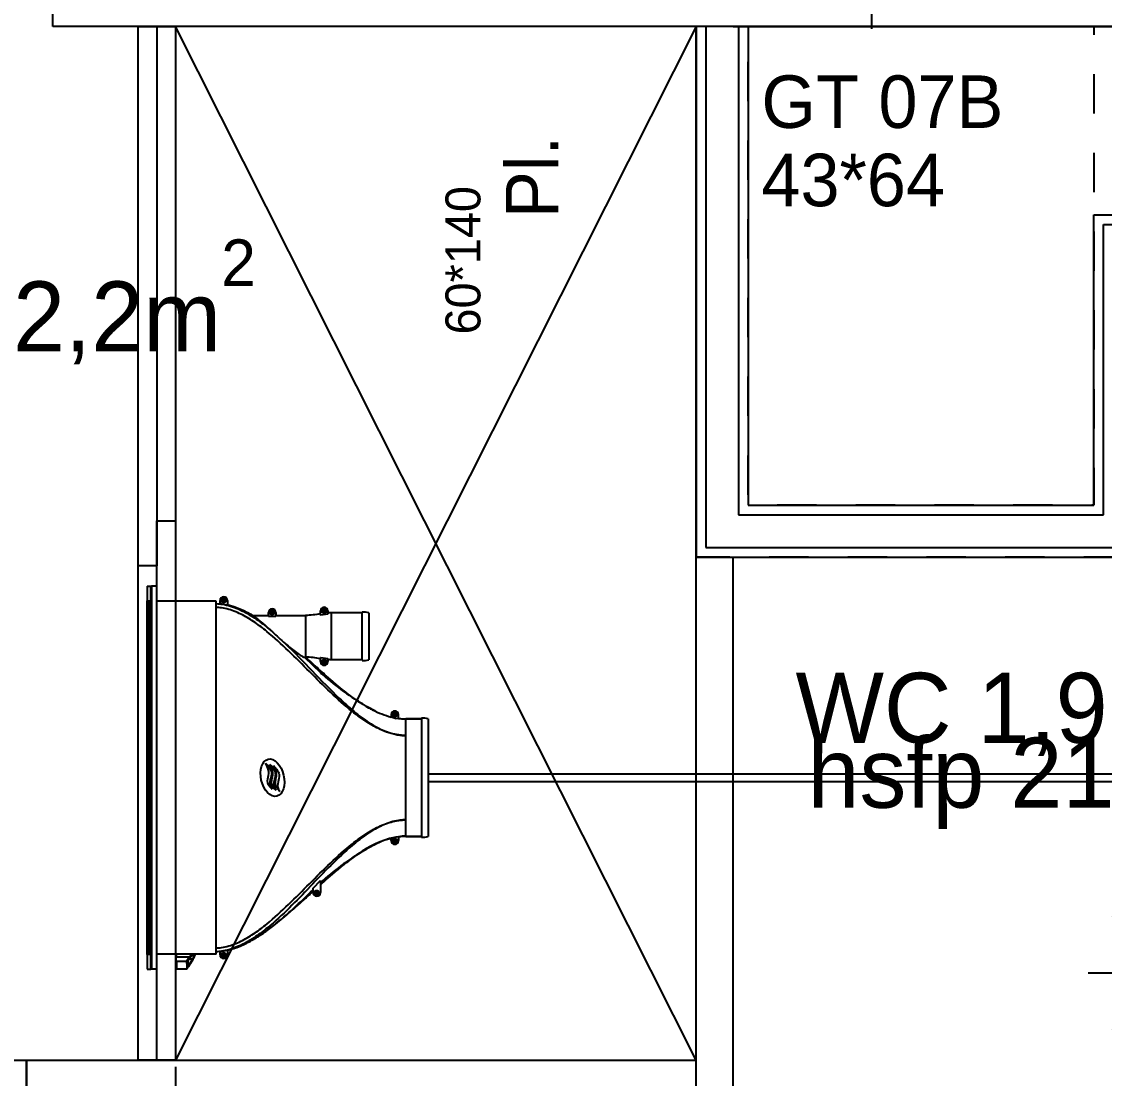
# Model space of a CAD drawing. Header units: centimetres. Extents: x 2648 to 12729, y 1890 to 6224.
# Drawn here: x 8802.1 to 8947.7, y 3752 to 3894 of the extents above; entities that cross this region are included whole.
import ezdxf

# ---------------------------------------------------------------- set-up
doc = ezdxf.new("R2010")
doc.units = ezdxf.units.CM
for name, pattern in [('ISO-03', [1.5, 0.6, -0.9]), ('Style de ligne -1', [0.41664, 0.20828, -0.20836]), ('Style de ligne -18', [0.164042, 0.054681, -0.109361]), ('VW-01', [0.41656, 0.20828, -0.20828])]:
    doc.linetypes.add(name, pattern=pattern)
for name, color, linetype in [('B aménagement intérieur', 252, 'Continuous'), ('B Faux plafonds', 9, 'Continuous'), ('B Général', 252, 'Continuous'), ('C ANNOTATIONS-prestations', 252, 'Continuous'), ('C ANNOTATIONS-texte', 252, 'Continuous'), ('C ANNOTATIONS-textes-numérotation gaine', 252, 'ISO-03'), ('D SURFACES-shab', 252, 'Continuous'), ('F REMPLISSAGE-vert clair', 252, 'Continuous'), ('F REMPLISSAGE-vert foncé', 252, 'Continuous')]:
    doc.layers.add(name, color=color, linetype=linetype)
doc.layers.add('prlm-CHAUFF', color=4, linetype='Continuous', lineweight=25)
doc.layers.add('prlm-ELEC-CFO', color=10, linetype='Continuous', lineweight=25)
doc.styles.add('Eurostile', font='Eurosti.TTF')

# ---------------------------------------------------------------- blocks, each defined once
blk = doc.blocks.new('B 80.Gaine 150_70')
at = {"layer": 'C ANNOTATIONS-prestations'}
blk.add_line((75, -35), (-75, -35), dxfattribs=at)
blk = doc.blocks.new('B 80.Groupe-22-1')
at = {"layer": 'B Général', "linetype": 'VW-01', "ltscale": 25.4, "flags": 128}
blk.add_lwpolyline([(8899.8, 3893.4), (8946.3, 3893.4), (8946.3, 3829.08), (8899.8, 3829.08)], close=True, dxfattribs=at)
at = {"layer": 'C ANNOTATIONS-textes-numérotation gaine', "insert": (8901.59, 3886.82), "char_height": 7.059, "width": 62.912, "attachment_point": 1, "line_spacing_factor": 0.894142, "style": 'Eurostile'}
blk.add_mtext('GT 07B\\P43*64', dxfattribs=at)
blk = doc.blocks.new('xi.SPOT')
at = {"color": 0, "lineweight": 5}
blk.add_wipeout([(-4, 0), (-2.83, -2.83), (0, -4), (2.83, -2.83), (4, 0), (2.83, 2.83), (0, 4), (-2.83, 2.83)], dxfattribs=at).dxf.layer = 'prlm-ELEC-CFO'
at = {"layer": 'prlm-ELEC-CFO', "color": 0, "linetype": 'ByBlock', "lineweight": -2, "flags": 128}
for points in [[(0, 10.88), (0, 4)], [(-7.69, 7.69), (-2.83, 2.83)], [(7.69, 7.69), (2.83, 2.83)], [(-10.88, 0), (-4, 0)], [(4, 0), (10.88, 0)], [(-2.83, -2.83), (-7.69, -7.69)], [(2.83, -2.83), (7.69, -7.69)], [(0, -4), (0, -10.88)]]:
    blk.add_lwpolyline(points, dxfattribs=at)
at = {"layer": 'prlm-ELEC-CFO', "color": 0, "linetype": 'ByBlock', "lineweight": -2}
blk.add_circle((0, 0), 4, dxfattribs=at)
blk = doc.blocks.new('B 80.PP 80')
at = {"layer": 'B Général', "flags": 128}
blk.add_lwpolyline([(-43, 2.5), (-43, 85.5), (-39, 85.5), (-39, 2.5)], close=True, dxfattribs=at)
at = {"layer": 'B Général', "linetype": 'Style de ligne -18', "ltscale": 25.4, "flags": 128}
blk.add_lwpolyline([(46, 2.5), (45.27, 13.33), (43.1, 23.98), (39.53, 34.26), (34.61, 44), (28.44, 53.03), (21.1, 61.19), (12.74, 68.35), (3.5, 74.38), (-6.47, 79.18), (-17, 82.67), (-27.91, 84.79), (-39, 85.5)], dxfattribs=at)
at = {"layer": 'B Général', "linetype": 'Continuous', "flags": 128}
for points in [[(-45, 2.5), (-43, 2.5), (-43, 0), (-40, 0), (-40, -2.5), (-45, -2.5)], [(48, 2.5), (46, 2.5), (46, 0), (43, 0), (43, -2.5), (48, -2.5), (48, -2.5), (48, -2.5), (48, 1.79), (48, 1.79)]]:
    blk.add_lwpolyline(points, close=True, dxfattribs=at)
at = {"layer": 'C ANNOTATIONS-prestations', "insert": (-37.5, 32.5), "char_height": 5.8825, "attachment_point": 1, "rotation": 90, "line_spacing_factor": 0.894142, "style": 'Eurostile'}
blk.add_mtext('PP 83 x 204', dxfattribs=at)
blk = doc.blocks.new('B 80.VMC')
at = {"layer": 'B Général', "linetype": 'Style de ligne -1', "ltscale": 25.4}
blk.add_line((0, 10.77), (0, 17), dxfattribs=at)
at = {"layer": 'B Général', "linetype": 'Continuous', "flags": 128}
blk.add_lwpolyline([(0, 10.77), (-8.34, -6.52), (8.34, -6.52)], close=True, dxfattribs=at)
at = {"layer": 'C ANNOTATIONS-prestations', "insert": (-7.15, -7.39), "char_height": 4.706, "attachment_point": 1, "line_spacing_factor": 0.894142, "style": 'Eurostile'}
blk.add_mtext('VMC', dxfattribs=at)
blk = doc.blocks.new('B 80.Groupe-6-1')
at = {"layer": 'B Général', "linetype": 'Continuous'}
for p, q in [((8892.8, 3754.48), (8822.8, 3893.39)), ((8892.8, 3893.39), (8822.8, 3754.48))]:
    blk.add_line(p, q, dxfattribs=at)
at = {"layer": 'B Général', "linetype": 'Continuous', "flags": 128}
for points in [[(8817.8, 3893.39), (8822.8, 3893.39), (8822.8, 3754.48), (8817.8, 3754.48)], [(8817.8, 3893.39), (8820.3, 3893.39), (8820.3, 3820.89), (8817.8, 3820.89)], [(8822.8, 3754.48), (8892.8, 3754.48), (8892.8, 3893.39), (8822.8, 3893.39)], [(8820.3, 3826.98), (8822.8, 3826.98), (8822.8, 3754.48), (8820.3, 3754.48)]]:
    blk.add_lwpolyline(points, close=True, dxfattribs=at)
at = {"layer": 'B Général', "insert": (8867.23, 3867.66), "char_height": 7.059, "attachment_point": 1, "rotation": 90, "line_spacing_factor": 0.894142, "style": 'Eurostile'}
blk.add_mtext('Pl.', dxfattribs=at)
at = {"layer": 'C ANNOTATIONS-prestations', "insert": (8861.49, 3852), "char_height": 4.706, "attachment_point": 4, "rotation": 90, "line_spacing_factor": 0.894142, "style": 'Eurostile'}
blk.add_mtext('60*140', dxfattribs=at)

msp = doc.modelspace()

# ---------------------------------------------------------------- linework, layer by layer
at = {"layer": 'B aménagement intérieur', "linetype": 'Continuous'}
for p, q in [((8892.796, 3893.396), (8892.796, 3822.084)), ((8899.796, 3893.396), (8899.796, 3829.084)), ((8946.296, 3868.099), (9042.796, 3868.099)), ((8946.296, 3829.084), (8946.296, 3868.099)), ((8899.796, 3829.084), (8946.296, 3829.084)), ((8892.796, 3822.084), (8953.296, 3822.084))]:
    msp.add_line(p, q, dxfattribs=at)
at = {"layer": 'B Faux plafonds', "linetype": 'VW-01', "ltscale": 25.4, "flags": 128}
msp.add_lwpolyline([(9042.796, 3554.889), (9042.796, 3822.084), (8892.796, 3822.084), (8892.796, 3893.389), (8822.796, 3893.389), (8822.796, 3554.889)], close=True, dxfattribs=at)
at = {"layer": 'B Général', "linetype": 'Continuous'}
for p, q in [((8806.296, 3893.389), (8806.296, 3935.5)), ((9042.796, 3893.389), (8806.296, 3893.389)), ((8892.796, 3684.481), (8892.796, 3822.084)), ((8892.796, 3684.481), (8892.796, 3822.084)), ((8897.796, 3689.481), (8897.796, 3822.084)), ((8897.796, 3689.481), (8897.796, 3822.084)), ((8802.796, 3754.48), (8892.796, 3754.48)), ((8802.796, 3754.48), (8892.796, 3754.48)), ((8802.796, 3749.48), (8802.796, 3754.48))]:
    msp.add_line(p, q, dxfattribs=at)
at = {"layer": 'D SURFACES-shab', "lineweight": 18, "flags": 128}
for points in [[(8892.796, 3754.48), (8892.796, 3893.396), (8806.296, 3893.389), (8806.296, 4064.48), (8452.485, 4064.48), (8452.485, 3754.48)], [(8897.796, 3822.084), (9042.796, 3822.084), (9042.796, 3689.481), (8897.796, 3689.481)]]:
    msp.add_lwpolyline(points, close=True, dxfattribs=at)
at = {"layer": 'F REMPLISSAGE-vert clair'}
for p, q in [((8894.096, 3893.396), (8894.096, 3823.384)), ((8898.496, 3893.396), (8898.496, 3827.784)), ((8947.596, 3866.799), (9042.796, 3866.799)), ((8947.596, 3827.784), (8947.596, 3866.799)), ((8898.496, 3827.784), (8947.596, 3827.784)), ((8894.096, 3823.384), (8951.996, 3823.384))]:
    msp.add_line(p, q, dxfattribs=at)
at = {"layer": 'F REMPLISSAGE-vert foncé', "linetype": 'Continuous'}
for p, q in [((8806.296, 3893.389), (8806.296, 3935.5)), ((9042.796, 3893.389), (8806.296, 3893.389)), ((8892.796, 3893.396), (8892.796, 3822.084)), ((8899.796, 3893.396), (8899.796, 3829.084)), ((8946.296, 3868.099), (9042.796, 3868.099)), ((8946.296, 3829.084), (8946.296, 3868.099)), ((8899.796, 3829.084), (8946.296, 3829.084)), ((8892.796, 3822.084), (8953.296, 3822.084))]:
    msp.add_line(p, q, dxfattribs=at)
at = {"layer": 'F REMPLISSAGE-vert foncé'}
for p, q in [((8894.096, 3893.396), (8894.096, 3823.384)), ((8898.496, 3893.396), (8898.496, 3827.784)), ((8947.596, 3866.799), (9042.796, 3866.799)), ((8947.596, 3827.784), (8947.596, 3866.799)), ((8898.496, 3827.784), (8947.596, 3827.784)), ((8894.096, 3823.384), (8951.996, 3823.384))]:
    msp.add_line(p, q, dxfattribs=at)
at = {"layer": 'prlm-CHAUFF', "ltscale": 50}
for p, q in [((8818.996, 3818.19), (8819.486, 3818.19)), ((8818.996, 3818.19), (8818.996, 3766.69)), ((8819.486, 3766.69), (8819.486, 3818.19)), ((8819.486, 3818.19), (8819.564, 3818.19)), ((8820.296, 3818.19), (8819.564, 3818.19)), ((8819.564, 3818.19), (8819.564, 3766.69)), ((8820.296, 3766.69), (8820.296, 3818.19)), ((8818.997, 3816.19), (8818.997, 3768.69)), ((8818.997, 3816.19), (8819.004, 3816.19)), ((8819.004, 3816.168), (8818.997, 3816.19)), ((8819.004, 3768.69), (8819.004, 3816.19)), ((8819.016, 3816.19), (8819.016, 3768.69)), ((8819.016, 3816.19), (8819.038, 3816.19)), ((8819.038, 3816.123), (8819.016, 3816.19)), ((8819.038, 3768.69), (8819.038, 3816.19)), ((8819.062, 3816.19), (8819.062, 3768.69)), ((8819.062, 3816.19), (8819.099, 3816.19)), ((8819.099, 3816.079), (8819.062, 3816.19)), ((8819.099, 3768.69), (8819.099, 3816.19)), ((8819.135, 3816.19), (8819.135, 3768.69)), ((8819.135, 3816.19), (8819.187, 3816.19)), ((8819.187, 3816.034), (8819.135, 3816.19)), ((8819.187, 3768.69), (8819.187, 3816.19)), ((8819.235, 3816.19), (8819.235, 3768.69)), ((8819.235, 3816.19), (8819.302, 3816.19)), ((8819.302, 3815.99), (8819.235, 3816.19)), ((8819.302, 3768.69), (8819.302, 3816.19)), ((8828.296, 3816.14), (8820.296, 3816.14)), ((8828.296, 3768.74), (8828.296, 3816.14)), ((8828.713, 3815.802), (8828.796, 3815.797)), ((8828.796, 3815.797), (8828.796, 3816.24)), ((8829.14, 3816.19), (8829.14, 3816.29)), ((8829.14, 3816.29), (8829.246, 3816.29)), ((8829.246, 3816.19), (8829.14, 3816.19)), ((8829.246, 3816.396), (8829.346, 3816.396)), ((8829.246, 3816.29), (8829.246, 3816.396)), ((8829.246, 3816.083), (8829.246, 3816.19)), ((8829.346, 3816.083), (8829.246, 3816.083)), ((8829.346, 3816.396), (8829.346, 3816.29)), ((8829.346, 3816.29), (8829.453, 3816.29)), ((8829.453, 3816.19), (8829.346, 3816.19)), ((8829.346, 3816.19), (8829.346, 3816.083)), ((8829.453, 3816.29), (8829.453, 3816.19)), ((8829.796, 3816.24), (8829.796, 3815.627)), ((8833.174, 3814.24), (8835.296, 3814.24)), ((8833.174, 3814.24), (8835.296, 3814.24)), ((8835.296, 3814.09), (8835.296, 3814.64)), ((8836.296, 3814.09), (8835.296, 3814.09)), ((8835.64, 3814.69), (8835.746, 3814.69)), ((8835.64, 3814.59), (8835.64, 3814.69)), ((8835.746, 3814.59), (8835.64, 3814.59)), ((8835.746, 3814.796), (8835.846, 3814.796)), ((8835.746, 3814.69), (8835.746, 3814.796)), ((8835.746, 3814.483), (8835.746, 3814.59)), ((8835.846, 3814.483), (8835.746, 3814.483)), ((8835.846, 3814.796), (8835.846, 3814.69)), ((8835.846, 3814.69), (8835.953, 3814.69)), ((8835.953, 3814.59), (8835.846, 3814.59)), ((8835.846, 3814.59), (8835.846, 3814.483)), ((8835.953, 3814.69), (8835.953, 3814.59)), ((8836.296, 3814.64), (8836.296, 3814.09)), ((8836.296, 3814.24), (8840.296, 3814.24)), ((8836.296, 3814.24), (8840.296, 3814.24)), ((8840.296, 3814.24), (8840.296, 3808.64)), ((8842.296, 3814.29), (8842.296, 3814.84)), ((8842.352, 3814.29), (8842.296, 3814.29)), ((8843.296, 3814.406), (8842.352, 3814.29)), ((8842.64, 3814.79), (8842.64, 3814.89)), ((8842.64, 3814.89), (8842.746, 3814.89)), ((8842.746, 3814.79), (8842.64, 3814.79)), ((8842.746, 3814.996), (8842.846, 3814.996)), ((8842.746, 3814.89), (8842.746, 3814.996)), ((8842.746, 3814.683), (8842.746, 3814.79)), ((8842.846, 3814.683), (8842.746, 3814.683)), ((8842.846, 3814.996), (8842.846, 3814.89)), ((8842.846, 3814.89), (8842.953, 3814.89)), ((8842.846, 3814.79), (8842.846, 3814.683)), ((8842.953, 3814.79), (8842.846, 3814.79)), ((8842.953, 3814.89), (8842.953, 3814.79)), ((8843.296, 3814.84), (8843.296, 3814.406)), ((8843.796, 3808.29), (8843.796, 3814.59)), ((8847.896, 3814.59), (8843.796, 3814.59)), ((8847.896, 3814.59), (8843.796, 3814.59)), ((8847.896, 3808.19), (8847.896, 3814.69)), ((8848.796, 3814.59), (8848.796, 3808.29)), ((8840.139, 3808.64), (8840.296, 3808.64)), ((8840.139, 3808.64), (8842.296, 3806.57)), ((8842.296, 3806.57), (8840.139, 3808.64)), ((8840.139, 3808.64), (8840.296, 3808.64)), ((8842.296, 3808.59), (8842.352, 3808.59)), ((8842.296, 3808.04), (8842.296, 3808.59)), ((8842.352, 3808.59), (8843.296, 3808.473)), ((8843.296, 3808.473), (8843.296, 3808.04)), ((8847.896, 3808.29), (8843.796, 3808.29)), ((8847.896, 3808.29), (8843.796, 3808.29)), ((8842.64, 3807.99), (8842.64, 3808.09)), ((8842.64, 3808.09), (8842.746, 3808.09)), ((8842.746, 3807.99), (8842.64, 3807.99)), ((8842.746, 3808.196), (8842.846, 3808.196)), ((8842.746, 3808.09), (8842.746, 3808.196)), ((8842.746, 3807.883), (8842.746, 3807.99)), ((8842.846, 3807.883), (8842.746, 3807.883)), ((8842.846, 3808.196), (8842.846, 3808.09)), ((8842.846, 3808.09), (8842.953, 3808.09)), ((8842.953, 3807.99), (8842.846, 3807.99)), ((8842.846, 3807.99), (8842.846, 3807.883)), ((8842.953, 3808.09), (8842.953, 3807.99)), ((8848.775, 3801.845), (8848.775, 3801.845)), ((8852.14, 3800.848), (8852.14, 3800.948)), ((8852.14, 3800.948), (8852.246, 3800.948)), ((8852.246, 3801.054), (8852.346, 3801.054)), ((8852.246, 3800.948), (8852.246, 3801.054)), ((8852.346, 3801.054), (8852.346, 3800.948)), ((8852.346, 3800.948), (8852.453, 3800.948)), ((8852.453, 3800.948), (8852.453, 3800.848)), ((8851.796, 3800.898), (8851.796, 3800.598)), ((8851.796, 3800.598), (8852.476, 3800.394)), ((8852.246, 3800.848), (8852.14, 3800.848)), ((8852.246, 3800.741), (8852.246, 3800.848)), ((8852.346, 3800.741), (8852.246, 3800.741)), ((8852.346, 3800.848), (8852.346, 3800.741)), ((8852.453, 3800.848), (8852.346, 3800.848)), ((8852.796, 3800.344), (8852.476, 3800.394)), ((8852.796, 3800.344), (8852.796, 3800.898)), ((8853.796, 3798.111), (8853.796, 3800.34)), ((8855.896, 3800.34), (8853.796, 3800.34)), ((8853.796, 3800.34), (8855.896, 3800.34)), ((8855.896, 3800.44), (8855.896, 3784.44)), ((8856.796, 3800.34), (8856.796, 3784.54)), ((8853.796, 3786.769), (8853.796, 3798.111)), ((8856.796, 3792.94), (8966.352, 3792.94)), ((8856.796, 3791.94), (8967.352, 3791.94)), ((8853.796, 3784.54), (8853.796, 3786.769)), ((8851.796, 3784.282), (8852.476, 3784.486)), ((8851.796, 3783.982), (8851.796, 3784.282)), ((8852.14, 3783.932), (8852.14, 3784.032)), ((8852.14, 3784.032), (8852.246, 3784.032)), ((8852.246, 3783.932), (8852.14, 3783.932)), ((8852.246, 3784.138), (8852.346, 3784.138)), ((8852.246, 3784.032), (8852.246, 3784.138)), ((8852.246, 3783.825), (8852.246, 3783.932)), ((8852.346, 3783.825), (8852.246, 3783.825)), ((8852.346, 3784.138), (8852.346, 3784.032)), ((8852.346, 3784.032), (8852.453, 3784.032)), ((8852.346, 3783.932), (8852.346, 3783.825)), ((8852.453, 3783.932), (8852.346, 3783.932)), ((8852.453, 3784.032), (8852.453, 3783.932)), ((8852.476, 3784.486), (8852.796, 3784.535)), ((8852.796, 3784.535), (8852.796, 3783.982)), ((8855.896, 3784.54), (8853.796, 3784.54)), ((8853.796, 3784.54), (8855.896, 3784.54)), ((8848.775, 3783.034), (8848.775, 3783.059)), ((8849.315, 3783.322), (8849.315, 3783.353)), ((8841.296, 3777.613), (8842.296, 3778.615)), ((8842.296, 3778.615), (8842.296, 3776.999)), ((8841.296, 3776.999), (8841.296, 3777.613)), ((8841.64, 3776.949), (8841.64, 3777.049)), ((8841.64, 3777.049), (8841.746, 3777.049)), ((8841.746, 3776.949), (8841.64, 3776.949)), ((8841.746, 3777.155), (8841.846, 3777.155)), ((8841.746, 3777.049), (8841.746, 3777.155)), ((8841.746, 3776.843), (8841.746, 3776.949)), ((8841.846, 3776.843), (8841.746, 3776.843)), ((8841.846, 3777.155), (8841.846, 3777.049)), ((8841.846, 3777.049), (8841.953, 3777.049)), ((8841.953, 3776.949), (8841.846, 3776.949)), ((8841.846, 3776.949), (8841.846, 3776.843)), ((8841.953, 3777.049), (8841.953, 3776.949)), ((8828.713, 3769.078), (8828.796, 3769.082)), ((8828.796, 3768.64), (8828.796, 3769.083)), ((8829.796, 3769.253), (8829.796, 3768.64)), ((8818.997, 3768.69), (8819.004, 3768.712)), ((8819.004, 3768.69), (8818.997, 3768.69)), ((8819.016, 3768.69), (8819.038, 3768.756)), ((8819.038, 3768.69), (8819.016, 3768.69)), ((8819.062, 3768.69), (8819.099, 3768.801)), ((8819.099, 3768.69), (8819.062, 3768.69)), ((8819.135, 3768.69), (8819.187, 3768.845)), ((8819.187, 3768.69), (8819.135, 3768.69)), ((8819.235, 3768.69), (8819.302, 3768.89)), ((8819.302, 3768.69), (8819.235, 3768.69)), ((8828.296, 3768.74), (8820.296, 3768.74)), ((8822.896, 3768.645), (8822.806, 3768.555)), ((8822.806, 3768.555), (8822.896, 3768.465)), ((8822.896, 3768.402), (8822.806, 3768.312)), ((8822.806, 3768.312), (8822.896, 3768.222)), ((8822.86, 3768.258), (8822.806, 3768.205)), ((8822.806, 3768.205), (8822.872, 3768.139)), ((8822.896, 3768.163), (8822.806, 3768.073)), ((8822.806, 3768.073), (8822.896, 3767.983)), ((8822.864, 3768.015), (8822.806, 3767.957)), ((8822.806, 3767.957), (8822.88, 3767.884)), ((8822.896, 3767.9), (8822.806, 3767.81)), ((8822.806, 3767.81), (8822.896, 3767.72)), ((8822.876, 3767.741), (8822.806, 3767.671)), ((8822.896, 3767.713), (8822.806, 3767.623)), ((8822.806, 3767.671), (8822.83, 3767.647)), ((8822.806, 3767.623), (8822.896, 3767.533)), ((8822.889, 3767.54), (8822.806, 3767.457)), ((8822.806, 3767.457), (8822.896, 3767.367)), ((8822.862, 3768.74), (8822.896, 3768.705)), ((8822.896, 3768.74), (8822.896, 3768.376)), ((8822.896, 3768.376), (8824.713, 3768.376)), ((8822.896, 3767.803), (8822.896, 3768.376)), ((8822.896, 3767.803), (8822.898, 3767.801)), ((8822.896, 3766.777), (8822.896, 3767.803)), ((8822.898, 3767.801), (8824.337, 3767.801)), ((8822.946, 3767.724), (8822.898, 3767.801)), ((8822.946, 3767.724), (8822.946, 3766.732)), ((8824.31, 3767.724), (8822.946, 3767.724)), ((8824.337, 3767.801), (8824.31, 3767.724)), ((8824.337, 3767.801), (8824.713, 3768.376)), ((8824.538, 3767.903), (8824.757, 3768.241)), ((8825.086, 3768.031), (8824.621, 3768.031)), ((8824.656, 3768.086), (8825.151, 3768.086)), ((8824.713, 3768.376), (8824.958, 3768.74)), ((8824.731, 3767.431), (8825.087, 3768.031)), ((8824.757, 3768.241), (8824.768, 3768.257)), ((8824.768, 3768.257), (8825.103, 3768.74)), ((8825.125, 3768.006), (8824.768, 3767.4)), ((8825.087, 3768.031), (8825.125, 3768.006)), ((8825.151, 3768.086), (8825.147, 3768.084)), ((8825.151, 3768.086), (8825.189, 3768.108)), ((8829.14, 3768.59), (8829.14, 3768.69)), ((8829.14, 3768.69), (8829.246, 3768.69)), ((8829.246, 3768.59), (8829.14, 3768.59)), ((8829.246, 3768.796), (8829.346, 3768.796)), ((8829.246, 3768.69), (8829.246, 3768.796)), ((8829.246, 3768.483), (8829.246, 3768.59)), ((8829.346, 3768.483), (8829.246, 3768.483)), ((8829.346, 3768.796), (8829.346, 3768.69)), ((8829.346, 3768.69), (8829.453, 3768.69)), ((8829.453, 3768.59), (8829.346, 3768.59)), ((8829.346, 3768.59), (8829.346, 3768.483)), ((8829.453, 3768.69), (8829.453, 3768.59)), ((8818.996, 3766.69), (8819.486, 3766.69)), ((8819.564, 3766.69), (8819.486, 3766.69)), ((8820.296, 3766.69), (8819.564, 3766.69)), ((8822.84, 3767.423), (8822.806, 3767.388)), ((8822.806, 3767.388), (8822.845, 3767.35)), ((8822.879, 3767.384), (8822.806, 3767.311)), ((8822.806, 3767.311), (8822.896, 3767.221)), ((8822.869, 3767.248), (8822.806, 3767.186)), ((8822.806, 3767.186), (8822.896, 3767.096)), ((8822.824, 3767.168), (8822.806, 3767.15)), ((8822.806, 3767.15), (8822.841, 3767.115)), ((8822.859, 3767.133), (8822.806, 3767.08)), ((8822.806, 3767.08), (8822.896, 3766.99)), ((8822.849, 3767.038), (8822.806, 3766.995)), ((8822.806, 3766.995), (8822.896, 3766.905)), ((8822.839, 3766.963), (8822.806, 3766.93)), ((8822.806, 3766.93), (8822.896, 3766.84)), ((8822.828, 3766.908), (8822.806, 3766.887)), ((8822.806, 3766.887), (8822.896, 3766.797)), ((8822.898, 3766.775), (8822.896, 3766.777)), ((8822.946, 3766.732), (8822.898, 3766.775)), ((8822.946, 3766.732), (8824.31, 3766.732)), ((8824.757, 3767.383), (8824.538, 3767.045)), ((8824.548, 3767.431), (8824.731, 3767.431)), ((8824.72, 3767.422), (8824.549, 3767.422)), ((8824.55, 3767.159), (8824.72, 3767.422)), ((8824.72, 3767.422), (8824.731, 3767.431)), ((8824.757, 3767.383), (8824.72, 3767.422)), ((8824.768, 3767.4), (8824.731, 3767.431)), ((8824.768, 3767.4), (8824.757, 3767.383))]:
    msp.add_line(p, q, dxfattribs=at)
for centre, radius in [((8829.296, 3816.24), 0.3), ((8829.296, 3816.24), 0.25), ((8835.796, 3814.64), 0.3), ((8835.796, 3814.64), 0.25), ((8842.796, 3814.84), 0.3), ((8842.796, 3814.84), 0.25), ((8842.796, 3808.04), 0.3), ((8842.796, 3808.04), 0.25), ((8852.296, 3800.898), 0.3), ((8852.296, 3800.898), 0.25), ((8852.296, 3783.982), 0.3), ((8852.296, 3783.982), 0.25), ((8841.796, 3776.999), 0.3), ((8841.796, 3776.999), 0.25), ((8829.296, 3768.64), 0.3), ((8829.296, 3768.64), 0.25)]:
    msp.add_circle(centre, radius, dxfattribs=at)
for centre, radius, start, end in [((8829.296, 3816.24), 0.5, 0, 180), ((8826.936, 3803.853), 12.115, 73.72632, 76.38523), ((8819.522, 3794.923), 23.654, 46.40993, 54.75012), ((8835.796, 3814.64), 0.5, 0, 180), ((8842.796, 3814.84), 0.5, 0, 180), ((8848.131, 3812.704), 2, 70.5755, 96.74412), ((8848.131, 3812.704), 2, 70.5755, 96.74412), ((8860.343, 3837.183), 35.103, 225.71113, 229.52651), ((8848.131, 3810.176), 2, 263.25588, 289.4245), ((8848.131, 3810.176), 2, 263.25588, 289.4245), ((8842.796, 3808.04), 0.5, 180, 0), ((8850.398, 3814.951), 11.657, 225.97007, 230.42447), ((8850.623, 3815.202), 11.994, 226.03261, 230.36189), ((8868.359, 3835.574), 39.002, 229.38871, 239.85996), ((8868.359, 3835.574), 39.001, 229.38866, 239.86009), ((8858.464, 3819.358), 20.014, 241.04826, 242.79827), ((8858.464, 3819.358), 20.014, 241.04819, 242.79819), ((8854.766, 3811.955), 11.739, 242.3321, 255.44097), ((8854.621, 3811.595), 11.354, 242.13741, 255.69294), ((8852.296, 3800.898), 0.5, 0, 180), ((8853.782, 3807.508), 7.169, 262.09231, 263.54484), ((8853.804, 3808.108), 7.768, 262.54564, 269.94227), ((8853.806, 3808.162), 7.822, 262.57629, 269.92645), ((8853.782, 3807.508), 7.169, 263.90527, 270.11567), ((8856.131, 3798.454), 2, 70.5755, 96.74412), ((8856.131, 3798.454), 2, 70.57549, 96.74413), ((8855.277, 3771.335), 13.428, 102.99541, 126.08235), ((8854.621, 3773.284), 11.354, 104.41062, 117.86258), ((8852.296, 3783.982), 0.5, 180, 0), ((8853.804, 3776.771), 7.768, 90.05773, 97.45436), ((8853.806, 3776.717), 7.822, 90.07356, 97.42371), ((8853.786, 3777.328), 7.248, 89.9215, 97.83817), ((8856.131, 3786.426), 2, 263.25588, 289.4245), ((8856.131, 3786.426), 2, 263.25587, 289.42451), ((8868.359, 3749.306), 39.001, 120.13992, 130.61135), ((8868.359, 3749.305), 39.002, 122.5506, 130.61129), ((8858.464, 3765.522), 20.014, 117.2018, 118.95181), ((8850.398, 3769.928), 11.657, 129.57553, 134.02992), ((8850.623, 3769.677), 11.994, 129.6381, 133.96738), ((8841.796, 3776.999), 0.5, 180, 0), ((8825.406, 3767.717), 0.448, 124.67133, 135.49816), ((8825.751, 3767.686), 0.703, 143.033, 152.93247), ((8814.259, 3774.153), 12.5, 331.31767, 331.5903), ((8813.064, 3774.799), 13.847, 331.91822, 334.05151), ((8813.414, 3774.677), 13.432, 332.11504, 333.76315), ((8829.296, 3768.64), 0.5, 180, 0), ((8814.259, 3774.153), 12.5, 323.74938, 325.06371), ((8825.215, 3766.556), 0.836, 144.1326, 149.24253)]:
    msp.add_arc(centre, radius, start, end, dxfattribs=at)
msp.add_ellipse((8835.844, 3792.44), major_axis=(0.574, -2.491), ratio=0.6007751, dxfattribs=at)
for points, knots in [([(8828.297, 3815.833), (8828.574, 3815.821), (8828.85, 3815.792), (8829.488, 3815.689), (8829.847, 3815.603), (8830.904, 3815.281), (8831.581, 3814.981), (8832.894, 3814.266), (8833.512, 3813.861), (8834.702, 3812.996), (8835.274, 3812.534), (8835.831, 3812.055)], [0.03316313, 0.03316313, 0.03316313, 0.03316313, 0.125, 0.125, 0.25, 0.25, 0.5, 0.5, 0.75, 0.75, 1, 1, 1, 1]), ([(8829.796, 3815.63), (8830.093, 3815.562), (8830.387, 3815.479), (8830.824, 3815.335), (8830.969, 3815.284), (8831.257, 3815.175), (8831.399, 3815.118), (8831.823, 3814.94), (8832.099, 3814.811), (8832.643, 3814.537), (8832.911, 3814.392), (8833.174, 3814.24)], [0, 0, 0, 0, 0.25, 0.25, 0.375, 0.375, 0.5, 0.5, 0.75, 0.75, 1, 1, 1, 1]), ([(8833.174, 3814.24), (8832.895, 3814.401), (8832.612, 3814.554), (8832.036, 3814.841), (8831.744, 3814.975), (8831.149, 3815.22), (8830.846, 3815.332), (8830.466, 3815.451), (8830.396, 3815.472), (8830.326, 3815.492)], [0, 0, 0, 0, 0.25, 0.25, 0.5, 0.5, 0.75, 0.75, 0.80624293, 0.80624293, 0.80624293, 0.80624293]), ([(8853.796, 3798.111), (8853.626, 3798.112), (8853.456, 3798.117), (8853.117, 3798.142), (8852.948, 3798.161), (8852.444, 3798.235), (8852.112, 3798.307), (8851.458, 3798.489), (8851.138, 3798.599), (8850.509, 3798.849), (8850.199, 3798.99), (8849.297, 3799.442), (8848.729, 3799.784), (8847.634, 3800.516), (8847.107, 3800.908), (8845.566, 3802.131), (8844.592, 3803.011), (8842.687, 3804.823), (8841.756, 3805.756), (8839.897, 3807.625), (8838.969, 3808.562), (8837.069, 3810.388), (8836.101, 3811.278), (8834.571, 3812.517), (8834.048, 3812.914), (8833.233, 3813.471), (8832.956, 3813.65), (8832.39, 3813.992), (8832.099, 3814.156), (8831.21, 3814.612), (8830.601, 3814.866), (8829.653, 3815.139), (8829.33, 3815.212), (8828.769, 3815.297), (8828.533, 3815.321), (8828.297, 3815.333)], [0, 0, 0, 0, 0.015625, 0.015625, 0.03125, 0.03125, 0.0625, 0.0625, 0.09375, 0.09375, 0.125, 0.125, 0.1875, 0.1875, 0.25, 0.25, 0.375, 0.375, 0.5, 0.5, 0.625, 0.625, 0.75, 0.75, 0.8125, 0.8125, 0.84375, 0.84375, 0.875, 0.875, 0.9375, 0.9375, 0.96875, 0.96875, 0.99071887, 0.99071887, 0.99071887, 0.99071887]), ([(8837.558, 3810.48), (8838.804, 3809.285), (8840.001, 3808.034), (8842.396, 3805.538), (8843.593, 3804.29), (8845.467, 3802.508), (8846.105, 3801.929), (8847.429, 3800.828), (8848.114, 3800.305), (8849.208, 3799.595), (8849.584, 3799.372), (8850.366, 3798.96), (8850.773, 3798.774), (8851.604, 3798.461), (8852.033, 3798.333), (8852.688, 3798.202), (8852.909, 3798.168), (8853.242, 3798.134), (8853.353, 3798.125), (8853.576, 3798.114), (8853.686, 3798.112), (8853.796, 3798.111)], [0, 0, 0, 0, 0.25, 0.25, 0.5, 0.5, 0.625, 0.625, 0.75, 0.75, 0.8125, 0.8125, 0.875, 0.875, 0.9375, 0.9375, 0.96875, 0.96875, 0.984375, 0.984375, 1, 1, 1, 1]), ([(8837.558, 3810.48), (8837.821, 3810.249), (8838.086, 3810.024), (8838.597, 3809.61), (8838.846, 3809.419), (8839.324, 3809.077), (8839.547, 3808.93), (8839.83, 3808.764), (8839.914, 3808.72), (8840.053, 3808.657), (8840.107, 3808.64), (8840.139, 3808.64)], [0, 0, 0, 0, 0.25, 0.25, 0.5, 0.5, 0.75, 0.75, 0.875, 0.875, 1, 1, 1, 1]), ([(8849.755, 3801.342), (8849.418, 3801.5), (8848.707, 3801.871), (8847.65, 3802.517), (8846.564, 3803.269), (8845.481, 3804.095), (8844.4, 3804.978), (8843.109, 3806.09), (8841.757, 3807.302), (8840.729, 3808.247), (8840.292, 3808.642)], [0.15680816, 0.15680816, 0.15680816, 0.15680816, 0.23054182, 0.31498735, 0.4025619, 0.49293853, 0.58568769, 0.68035512, 0.83177458, 0.95095777, 0.95095777, 0.95095777, 0.95095777]), ([(8834.924, 3794.376), (8835.642, 3793.653), (8835.737, 3793.278), (8835.696, 3792.889), (8835.631, 3792.277), (8835.228, 3791.631), (8835.804, 3790.896)], [0, 0, 0, 0, 0.3890747, 0.3890747, 0.3890747, 1, 1, 1, 1]), ([(8835.968, 3794.065), (8836.686, 3793.342), (8836.782, 3792.967), (8836.74, 3792.578), (8836.675, 3791.966), (8836.272, 3791.319), (8836.849, 3790.585)], [0, 0, 0, 0, 0.3890747, 0.3890747, 0.3890747, 1, 1, 1, 1]), ([(8853.796, 3786.769), (8853.625, 3786.767), (8853.453, 3786.762), (8853.111, 3786.734), (8852.94, 3786.714), (8852.431, 3786.634), (8852.097, 3786.557), (8851.439, 3786.36), (8851.118, 3786.242), (8850.488, 3785.974), (8850.179, 3785.823), (8849.281, 3785.341), (8848.718, 3784.979), (8847.634, 3784.206), (8847.114, 3783.794), (8845.593, 3782.512), (8844.633, 3781.595), (8842.752, 3779.716), (8841.832, 3778.753), (8839.988, 3776.832), (8839.064, 3775.872), (8837.165, 3774.008), (8836.194, 3773.103), (8834.652, 3771.849), (8834.123, 3771.449), (8833.298, 3770.889), (8833.018, 3770.709), (8832.443, 3770.366), (8832.147, 3770.202), (8831.247, 3769.751), (8830.631, 3769.501), (8829.67, 3769.234), (8829.344, 3769.163), (8828.776, 3769.08), (8828.537, 3769.057), (8828.297, 3769.046)], [0, 0, 0, 0, 0.015625, 0.015625, 0.03125, 0.03125, 0.0625, 0.0625, 0.09375, 0.09375, 0.125, 0.125, 0.1875, 0.1875, 0.25, 0.25, 0.375, 0.375, 0.5, 0.5, 0.625, 0.625, 0.75, 0.75, 0.8125, 0.8125, 0.84375, 0.84375, 0.875, 0.875, 0.9375, 0.9375, 0.96875, 0.96875, 0.99080463, 0.99080463, 0.99080463, 0.99080463]), ([(8828.297, 3769.547), (8828.533, 3769.558), (8828.769, 3769.582), (8829.33, 3769.668), (8829.653, 3769.74), (8830.601, 3770.013), (8831.21, 3770.268), (8832.099, 3770.723), (8832.39, 3770.887), (8832.956, 3771.23), (8833.233, 3771.409), (8834.048, 3771.966), (8834.571, 3772.362), (8836.101, 3773.601), (8837.069, 3774.491), (8838.969, 3776.318), (8839.898, 3777.255), (8841.757, 3779.124), (8842.687, 3780.057), (8844.593, 3781.869), (8845.567, 3782.749), (8847.108, 3783.972), (8847.635, 3784.364), (8848.73, 3785.096), (8849.298, 3785.438), (8850.2, 3785.89), (8850.51, 3786.031), (8851.139, 3786.281), (8851.46, 3786.391), (8852.114, 3786.573), (8852.446, 3786.645), (8852.951, 3786.719), (8853.12, 3786.737), (8853.458, 3786.762), (8853.628, 3786.768), (8853.796, 3786.769)], [0.00928076, 0.00928076, 0.00928076, 0.00928076, 0.03125, 0.03125, 0.0625, 0.0625, 0.125, 0.125, 0.15625, 0.15625, 0.1875, 0.1875, 0.25, 0.25, 0.375, 0.375, 0.5, 0.5, 0.625, 0.625, 0.75, 0.75, 0.8125, 0.8125, 0.875, 0.875, 0.90625, 0.90625, 0.9375, 0.9375, 0.96875, 0.96875, 0.984375, 0.984375, 1, 1, 1, 1]), ([(8842.295, 3778.056), (8842.654, 3778.379), (8843.437, 3779.075), (8844.65, 3780.114), (8845.834, 3781.063), (8846.914, 3781.859), (8847.885, 3782.511), (8848.82, 3783.069), (8849.443, 3783.39), (8849.732, 3783.527)], [0.57305924, 0.57305924, 0.57305924, 0.57305924, 0.626259, 0.6884084, 0.74897183, 0.79308272, 0.83589876, 0.87731985, 0.91237468, 0.91237468, 0.91237468, 0.91237468]), ([(8829.796, 3769.25), (8830.084, 3769.316), (8830.369, 3769.395), (8830.935, 3769.58), (8831.216, 3769.686), (8832.04, 3770.029), (8832.568, 3770.295), (8833.595, 3770.879), (8834.093, 3771.197), (8835.069, 3771.87), (8835.546, 3772.226), (8836.945, 3773.328), (8837.838, 3774.107), (8839.586, 3775.706), (8840.442, 3776.526), (8841.296, 3777.348)], [0, 0, 0, 0, 0.0625, 0.0625, 0.125, 0.125, 0.25, 0.25, 0.375, 0.375, 0.5, 0.5, 0.75, 0.75, 1, 1, 1, 1]), ([(8833.842, 3771.039), (8834.005, 3771.142), (8834.499, 3771.462), (8835.313, 3772.033), (8836.283, 3772.773), (8837.253, 3773.563), (8838.334, 3774.486), (8839.518, 3775.537), (8840.538, 3776.464), (8841.132, 3777.004), (8841.296, 3777.153)], [0.16942225, 0.16942225, 0.16942225, 0.16942225, 0.19060013, 0.2339285, 0.2787061, 0.32470189, 0.37164236, 0.43517089, 0.4991397, 0.52356497, 0.52356497, 0.52356497, 0.52356497]), ([(8824.31, 3766.732), (8824.338, 3766.752), (8824.36, 3766.788), (8824.389, 3766.892), (8824.396, 3766.959), (8824.396, 3767.085), (8824.394, 3767.132), (8824.387, 3767.231), (8824.382, 3767.284), (8824.36, 3767.455), (8824.338, 3767.583), (8824.31, 3767.724)], [0, 0, 0, 0, 0.25, 0.25, 0.5, 0.5, 0.625, 0.625, 0.75, 0.75, 1, 1, 1, 1]), ([(8824.498, 3767.791), (8824.498, 3767.793), (8824.497, 3767.796), (8824.497, 3767.801), (8824.498, 3767.807), (8824.498, 3767.813), (8824.5, 3767.82), (8824.502, 3767.827), (8824.504, 3767.835), (8824.509, 3767.848), (8824.515, 3767.864), (8824.526, 3767.885), (8824.534, 3767.897), (8824.538, 3767.903)], [0, 0, 0, 0, 0.0617893, 0.1223736, 0.1824406, 0.2426966, 0.303842, 0.3665485, 0.4314399, 0.4990804, 0.6683458, 0.8326458, 1, 1, 1, 1]), ([(8824.505, 3766.993), (8824.507, 3766.996), (8824.512, 3767.003), (8824.518, 3767.014), (8824.524, 3767.026), (8824.529, 3767.039), (8824.534, 3767.053), (8824.538, 3767.067), (8824.542, 3767.083), (8824.546, 3767.099), (8824.549, 3767.117), (8824.551, 3767.135), (8824.554, 3767.154), (8824.556, 3767.174), (8824.557, 3767.195), (8824.558, 3767.217), (8824.559, 3767.239), (8824.559, 3767.27), (8824.558, 3767.309), (8824.556, 3767.359), (8824.552, 3767.411), (8824.547, 3767.467), (8824.54, 3767.525), (8824.532, 3767.587), (8824.522, 3767.652), (8824.511, 3767.72), (8824.502, 3767.767), (8824.498, 3767.791)], [0.03047123, 0.03047123, 0.03047123, 0.03047123, 0.05994566, 0.08976821, 0.11950158, 0.14915412, 0.17873427, 0.20825051, 0.23771143, 0.26712563, 0.2965018, 0.32584868, 0.35517504, 0.38448971, 0.41380153, 0.4431194, 0.47245222, 0.50180892, 0.55686694, 0.61186302, 0.66685622, 0.72190523, 0.77706824, 0.83240282, 0.88796581, 0.94381319, 1, 1, 1, 1]), ([(8825.151, 3768.086), (8825.153, 3768.088), (8825.158, 3768.092), (8825.166, 3768.1), (8825.172, 3768.109), (8825.179, 3768.118), (8825.185, 3768.128), (8825.19, 3768.139), (8825.195, 3768.151), (8825.199, 3768.164), (8825.203, 3768.177), (8825.207, 3768.191), (8825.21, 3768.206), (8825.213, 3768.222), (8825.215, 3768.239), (8825.216, 3768.256), (8825.218, 3768.274), (8825.218, 3768.293), (8825.219, 3768.318), (8825.218, 3768.351), (8825.215, 3768.394), (8825.211, 3768.439), (8825.205, 3768.487), (8825.198, 3768.538), (8825.189, 3768.592), (8825.178, 3768.649), (8825.168, 3768.698), (8825.161, 3768.728), (8825.159, 3768.737)], [0, 0, 0, 0, 0.03007729, 0.06005389, 0.0899314, 0.11971144, 0.14939564, 0.17898565, 0.20848313, 0.23788978, 0.26720728, 0.29643736, 0.32558172, 0.35464213, 0.38362033, 0.4125181, 0.44133724, 0.47007953, 0.4987468, 0.55325793, 0.60803682, 0.66309582, 0.71844711, 0.77410266, 0.83007424, 0.88637344, 0.94301163, 0.96771742, 0.96771742, 0.96771742, 0.96771742]), ([(8825.203, 3768.735), (8825.203, 3768.733), (8825.206, 3768.72), (8825.211, 3768.696), (8825.218, 3768.665), (8825.224, 3768.634), (8825.229, 3768.605), (8825.234, 3768.576), (8825.239, 3768.548), (8825.243, 3768.521), (8825.246, 3768.495), (8825.249, 3768.47), (8825.252, 3768.445), (8825.254, 3768.422), (8825.255, 3768.399), (8825.256, 3768.376), (8825.257, 3768.355), (8825.257, 3768.328), (8825.257, 3768.297), (8825.254, 3768.263), (8825.25, 3768.233), (8825.244, 3768.205), (8825.237, 3768.18), (8825.227, 3768.157), (8825.216, 3768.138), (8825.204, 3768.121), (8825.194, 3768.113), (8825.189, 3768.108)], [0.053874, 0.053874, 0.053874, 0.053874, 0.06071041, 0.09076432, 0.12064021, 0.1503557, 0.17992874, 0.20937763, 0.238721, 0.26797777, 0.29716716, 0.32630864, 0.35542192, 0.38452691, 0.4136437, 0.44279256, 0.47199386, 0.50126807, 0.55623267, 0.61100343, 0.66571537, 0.72050165, 0.7754929, 0.83081662, 0.88659665, 0.94295271, 1, 1, 1, 1]), ([(8825.252, 3768.203), (8825.254, 3768.206), (8825.257, 3768.213), (8825.262, 3768.224), (8825.266, 3768.236), (8825.27, 3768.249), (8825.274, 3768.263), (8825.277, 3768.278), (8825.28, 3768.294), (8825.282, 3768.31), (8825.283, 3768.327), (8825.285, 3768.345), (8825.285, 3768.364), (8825.286, 3768.389), (8825.285, 3768.421), (8825.283, 3768.463), (8825.279, 3768.507), (8825.273, 3768.553), (8825.265, 3768.603), (8825.256, 3768.655), (8825.248, 3768.7), (8825.242, 3768.728), (8825.24, 3768.737)], [0.10594021, 0.10594021, 0.10594021, 0.10594021, 0.13595044, 0.16948681, 0.20288603, 0.23617044, 0.26936273, 0.30248592, 0.33556328, 0.36861838, 0.40167498, 0.43475703, 0.46788866, 0.5010941, 0.56297805, 0.62469258, 0.68639421, 0.74823739, 0.81037369, 0.87295114, 0.93611354, 0.96545219, 0.96545219, 0.96545219, 0.96545219])]:
    msp.add_open_spline(points, degree=3, knots=knots, dxfattribs=at)
for points in [[(8829.796, 3815.627), (8829.466, 3815.703), (8829.133, 3815.761), (8828.796, 3815.797)], [(8842.296, 3814.452), (8841.63, 3814.354), (8840.963, 3814.24), (8840.296, 3814.24)], [(8842.296, 3814.452), (8841.63, 3814.354), (8840.963, 3814.24), (8840.296, 3814.24)], [(8843.796, 3814.59), (8843.63, 3814.59), (8843.463, 3814.583), (8843.296, 3814.57)], [(8843.796, 3814.59), (8843.629, 3814.59), (8843.463, 3814.583), (8843.296, 3814.57)], [(8842.296, 3808.427), (8841.63, 3808.525), (8840.963, 3808.64), (8840.296, 3808.64)], [(8842.296, 3808.427), (8841.63, 3808.525), (8840.963, 3808.64), (8840.296, 3808.64)], [(8843.796, 3808.29), (8843.63, 3808.29), (8843.463, 3808.297), (8843.296, 3808.309)], [(8843.796, 3808.29), (8843.629, 3808.29), (8843.463, 3808.297), (8843.296, 3808.309)], [(8835.34, 3792.985), (8835.381, 3793.378), (8835.284, 3793.756), (8834.924, 3794.376)], [(8835.457, 3794.221), (8836.175, 3793.498), (8836.271, 3793.122), (8836.229, 3792.733)], [(8835.873, 3792.829), (8835.915, 3793.222), (8835.817, 3793.601), (8835.457, 3794.221)], [(8836.384, 3792.674), (8836.426, 3793.067), (8836.328, 3793.445), (8835.968, 3794.065)], [(8835.804, 3790.896), (8834.868, 3791.72), (8835.274, 3792.37), (8835.34, 3792.985)], [(8836.338, 3790.74), (8835.401, 3791.565), (8835.808, 3792.214), (8835.873, 3792.829)], [(8836.229, 3792.733), (8836.164, 3792.121), (8835.761, 3791.475), (8836.338, 3790.74)], [(8836.849, 3790.585), (8835.912, 3791.409), (8836.319, 3792.059), (8836.384, 3792.674)], [(8828.796, 3769.083), (8829.133, 3769.119), (8829.466, 3769.176), (8829.796, 3769.253)]]:
    msp.add_open_spline(points, degree=3, dxfattribs=at)

# ---------------------------------------------------------------- block references
at = {"layer": 'B aménagement intérieur', "rotation": 180}
msp.add_blockref('B 80.Gaine 150_70', (8972.796, 3858.384), dxfattribs=at)
at = {"layer": 'B Général', "rotation": 180}
for name, p in [('B 80.VMC', (8916.402, 3909.16)), ('B 80.PP 80', (8757.796, 3751.98))]:
    msp.add_blockref(name, p, dxfattribs=at)
at = {"layer": 'B Général'}
msp.add_blockref('B 80.Groupe-6-1', (0, 0), dxfattribs=at)
at = {"layer": 'C ANNOTATIONS-textes-numérotation gaine'}
msp.add_blockref('B 80.Groupe-22-1', (0, 0), dxfattribs=at)

# ---------------------------------------------------------------- texts
at = {"layer": 'C ANNOTATIONS-prestations', "insert": (8907.777, 3797.812), "char_height": 9.412, "width": 67.0944, "attachment_point": 1, "line_spacing_factor": 0.894142, "style": 'Eurostile'}
msp.add_mtext('hsfp 215', dxfattribs=at)
at = {"layer": 'C ANNOTATIONS-texte', "char_height": 9.412, "attachment_point": 1, "line_spacing_factor": 0.894142, "style": 'Eurostile'}
for s, insert, width in [('Chambre 12,2m{\\H0.6667x;\\S2^ ;}', (8738.71, 3864.782), 115.03308), ('WC 1,9m{\\H0.6667x;\\S2^ ;}', (8906.18, 3812.181), 67.0944)]:
    msp.add_mtext(s, dxfattribs=dict(at, insert=insert, width=width))

# ---------------------------------------------------------------- next in the draw order: block references
at = {"layer": 'prlm-ELEC-CFO'}
msp.add_blockref('xi.SPOT', (8956.423, 3766.215), dxfattribs=at)

doc.saveas('drawing.dxf')
